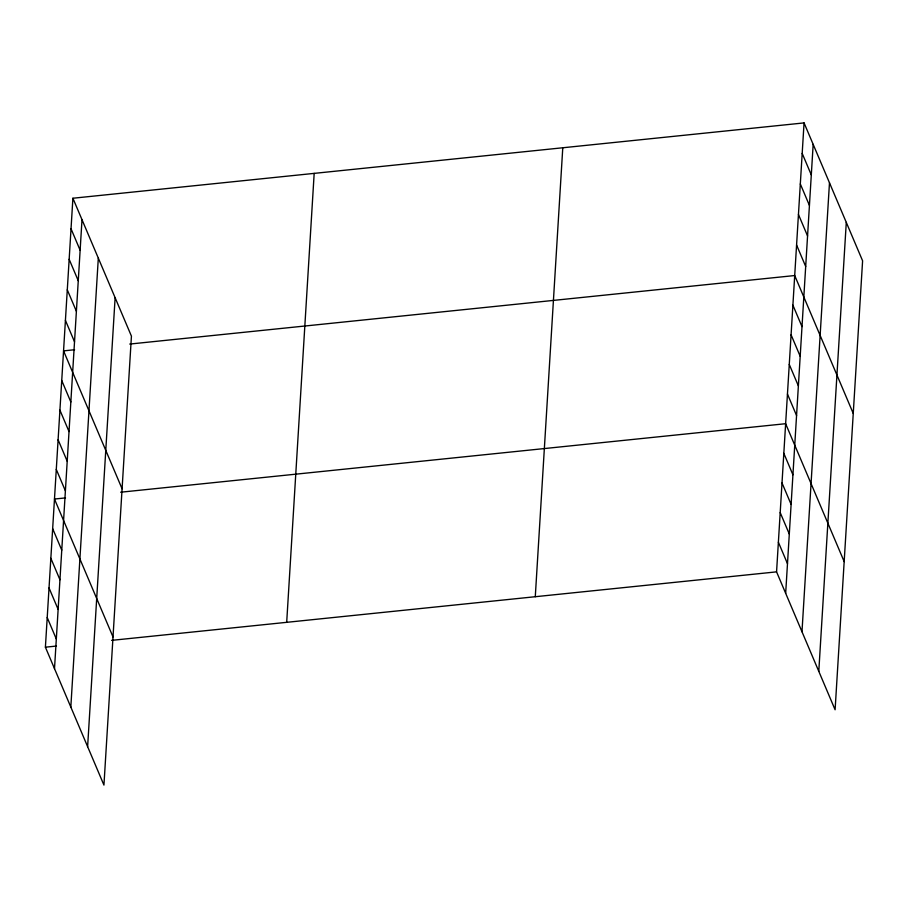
<?xml version="1.0" encoding="UTF-8"?>
<svg xmlns="http://www.w3.org/2000/svg" width="908" height="908" viewBox="0 0 908 908"><rect width="100%" height="100%" fill="white"/><g stroke="black" fill="none" stroke-linecap="round" stroke-linejoin="round"><path stroke-width="1.36" d="M72.901 198.239L131.433 336.142L103.943 785.091L45.4 647.188L72.901 198.239L804.057 122.909L862.6 260.812L835.099 709.761L776.567 571.858L804.057 122.909M54.503 668.64L82.004 219.691M70.824 707.071L98.314 258.122M87.622 746.671L115.123 297.722M286.69 622.332L314.179 173.383M535.277 596.715L562.778 147.766M785.67 593.31L813.171 144.361M801.98 631.741L829.481 182.792M818.789 671.33L846.29 222.381M74.581 349.739L63.549 350.885L122.081 488.788M129.731 344.064L794.716 275.544L853.248 413.458M65.501 497.902L54.469 499.037L113.012 636.939M120.65 492.215L785.636 423.707L844.179 561.609M45.4 647.188L56.432 646.053M111.582 640.367L776.567 571.858M802.195 153.429L811.298 174.892M800.323 183.961L809.425 205.424M798.45 214.492L807.564 235.944M796.577 245.024L805.691 266.475M792.9 305.179L802.002 326.63M791.084 334.814L800.186 356.265M789.268 364.437L798.382 385.9M787.452 394.072L796.566 415.524M783.82 453.33L792.934 474.793M782.015 482.965L791.118 504.417M780.199 512.589L789.302 534.052M778.383 542.224L787.486 563.686M71.028 228.771L80.131 250.222M69.156 259.291L78.27 280.754M67.283 289.822L76.397 311.285M65.421 320.354L74.524 341.805M61.733 380.509L70.835 401.972M59.917 410.144L69.031 431.595M58.101 439.778L67.215 461.23M56.285 469.402L65.399 490.865M52.664 528.66L61.767 550.123M50.848 558.295L59.951 579.758M49.032 587.93L58.135 609.381M47.216 617.553L56.319 639.016"/></g></svg>
